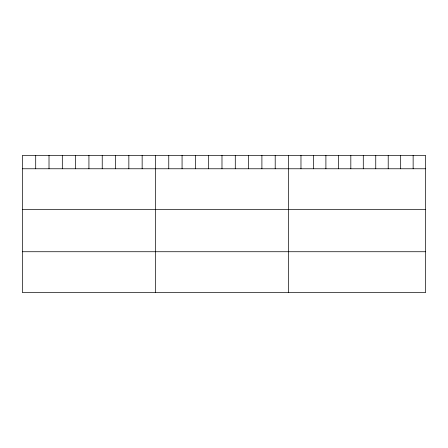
<?xml version="1.0" encoding="UTF-8"?>
<svg xmlns="http://www.w3.org/2000/svg" width="448" height="448" viewBox="0 0 448 448"><rect width="100%" height="100%" fill="white"/><g stroke="black" fill="none" stroke-linecap="round" stroke-linejoin="round"><path stroke-width="0.67" d="M425.6 168.767L425.6 292.589L22.4 292.589L22.4 155.411L425.6 155.411L425.6 168.767L22.4 168.767M22.4 209.63L425.6 209.63M22.4 251.731L425.6 251.731M413.14 155.411L413.14 168.767M400.674 155.411L400.674 168.767M388.214 155.411L388.214 168.767M375.749 155.411L375.749 168.767M363.289 155.411L363.289 168.767M350.823 155.411L350.823 168.767M338.363 155.411L338.363 168.767M325.898 155.411L325.898 168.767M313.438 155.411L313.438 168.767M300.972 155.411L300.972 168.767M288.512 155.411L288.512 292.589M275.206 155.411L275.206 168.767M261.901 155.411L261.901 168.767M248.595 155.411L248.595 168.767M235.29 155.411L235.29 168.767M221.984 155.411L221.984 168.767M208.678 155.411L208.678 168.767M195.373 155.411L195.373 168.767M182.067 155.411L182.067 168.767M168.762 155.411L168.762 168.767M155.456 155.411L155.456 292.589M142.15 155.411L142.15 168.767M128.845 155.411L128.845 168.767M115.539 155.411L115.539 168.767M102.234 155.411L102.234 168.767M88.928 155.411L88.928 168.767M75.622 155.411L75.622 168.767M62.317 155.411L62.317 168.767M49.011 155.411L49.011 168.767M35.706 155.411L35.706 168.767"/></g></svg>
